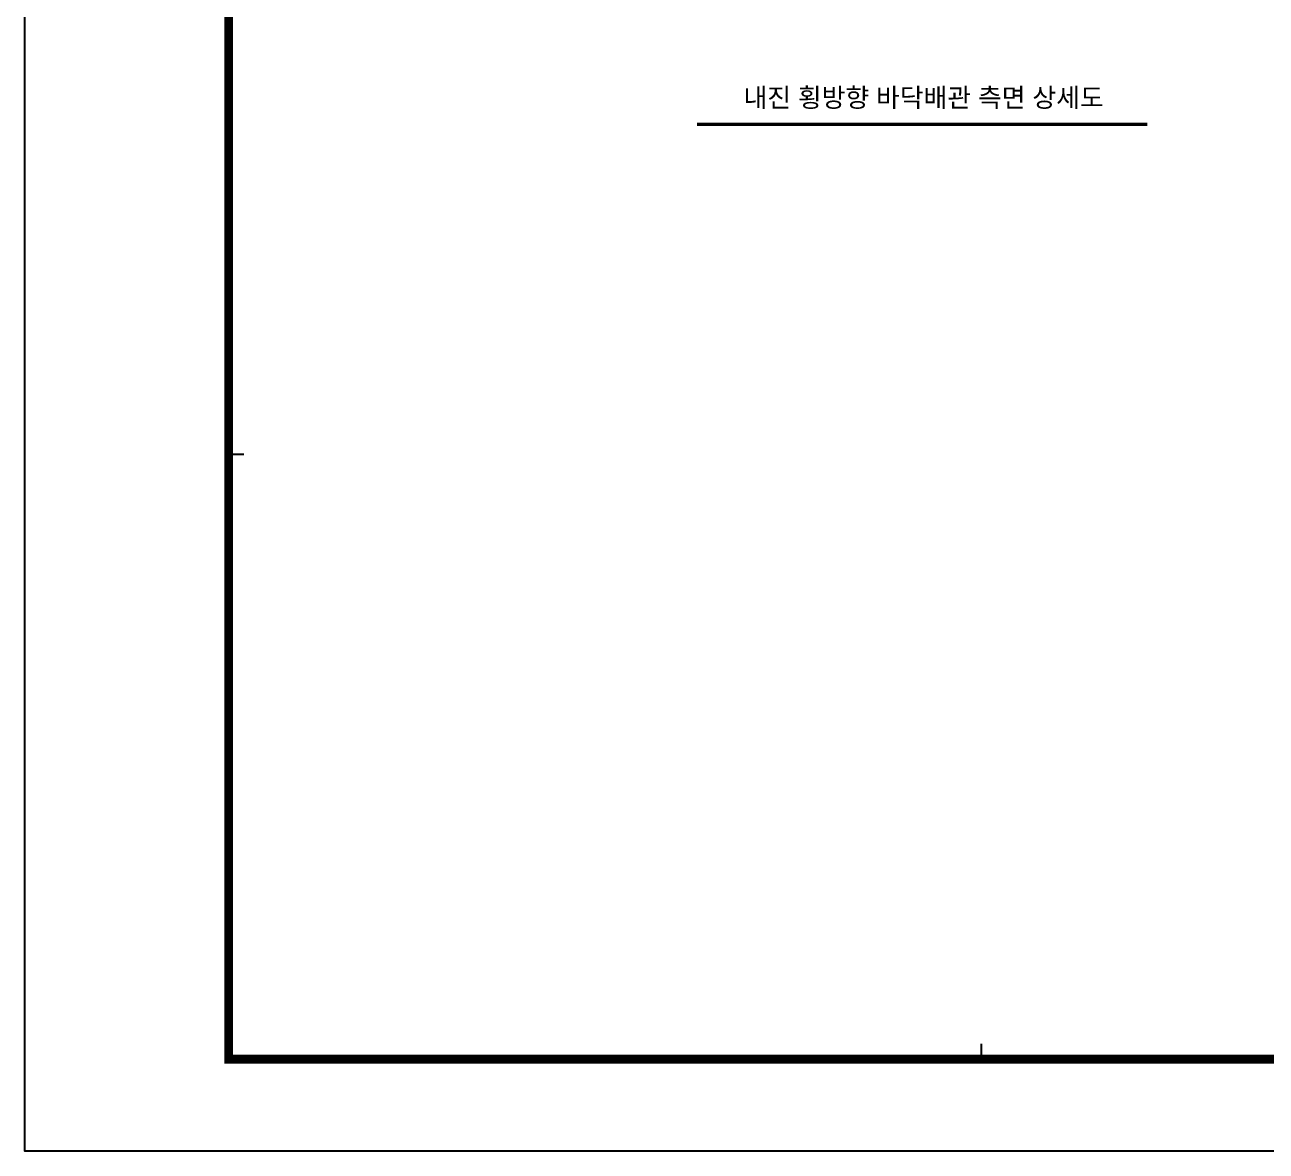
# Model space of a CAD drawing. Header units: millimetres. Extents: x 0 to 42050, y 0 to 29700.
# Drawn here: x 0 to 14161, y 0 to 12850 of the extents above; entities that cross this region are included whole.
import ezdxf
from ezdxf.enums import TextEntityAlignment as Align

# ---------------------------------------------------------------- set-up
doc = ezdxf.new("R2010")
doc.units = ezdxf.units.MM
doc.header["$LTSCALE"] = 50
doc.layers.add('XR-SHEET$0$XREF-Form$0$SHT', color=5, linetype='Continuous')
doc.layers.add('XR-SHEET$0$XREF-Form$0$TEMP', color=171, linetype='Continuous', plot=False)
doc.styles.add('돋움', font='')
doc.styles.get('돋움').set_extended_font_data('Dotum')

# ---------------------------------------------------------------- blocks, each defined once
blk = doc.blocks.new('XR-SHEET')
at = {"layer": 'XR-SHEET$0$XREF-Form$0$SHT'}
blk.add_lwpolyline([(0, 594), (841, 594), (841, 0), (0, 0)], close=True, dxfattribs=at)
at = {"layer": 'XR-SHEET$0$XREF-Form$0$SHT', "const_width": 2}
blk.add_lwpolyline([(46.5, 573), (819.5, 573), (819.5, 21), (46.5, 21)], close=True, dxfattribs=at)
at = {"layer": 'XR-SHEET$0$XREF-Form$0$TEMP'}
for p, q in [((46.5, 159), (50, 159)), ((218.25, 21), (218.25, 24.5))]:
    blk.add_line(p, q, dxfattribs=at)

msp = doc.modelspace()

# ---------------------------------------------------------------- linework, layer by layer
at = {"color": 2, "const_width": 36, "elevation": 0}
msp.add_lwpolyline([(7669, 11714), (12804, 11714)], dxfattribs=at)

# ---------------------------------------------------------------- block references
at = {"xscale": 50, "yscale": 50, "zscale": 50}
msp.add_blockref('XR-SHEET', (0, 0), dxfattribs=at)

# ---------------------------------------------------------------- texts
at = {"color": 3, "style": '돋움'}
msp.add_text('내진 횡방향 바닥배관 측면 상세도', height=216, dxfattribs=at).set_placement((10253, 12020), align=Align.MIDDLE_CENTER)

doc.saveas('drawing.dxf')
